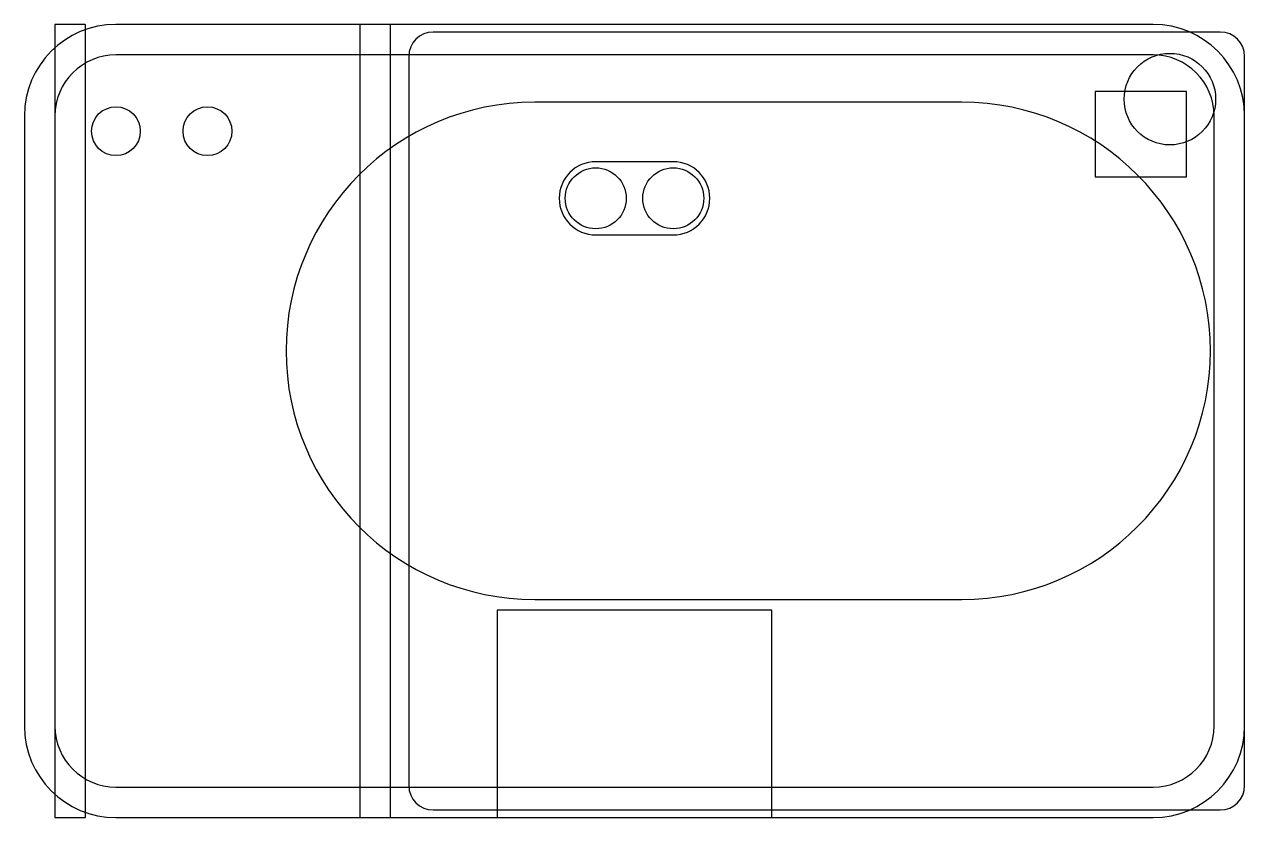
# Model space of a CAD drawing. Header units: millimetres. Extents: x 0 to 40, y 0 to 26.
import ezdxf

# ---------------------------------------------------------------- set-up
doc = ezdxf.new("R2010")
doc.units = ezdxf.units.MM
for name, color, linetype in [('BOARD_OUTLINE', 8, 'Continuous'), ('BOTTOM_NO_PARTS_CELL', 8, 'Continuous'), ('BOTTOM_NO_PARTS_SUPPORT', 8, 'Continuous'), ('HALL_U4', 6, 'Continuous'), ('J1_USB_C', 4, 'Continuous'), ('LED_LIGHT_HOLES', 1, 'Continuous'), ('MAGNET_AXIS', 6, 'Continuous'), ('POD_POCKET', 5, 'Continuous'), ('POGO_BARREL_SLOT', 2, 'Continuous'), ('POGO_PINS', 2, 'Continuous'), ('TOP_PARTS_ZONE_MAX_1p1', 3, 'Continuous')]:
    doc.layers.add(name, color=color, linetype=linetype)

msp = doc.modelspace()

# ---------------------------------------------------------------- linework, layer by layer
at = {"layer": 'BOARD_OUTLINE'}
for p, q in [((37, 26), (3, 26)), ((0, 23), (0, 3)), ((40, 3), (40, 23)), ((3, 0), (37, 0))]:
    msp.add_line(p, q, dxfattribs=at)
for centre, start, end in [((3, 23), 90, 180), ((37, 23), 0, 90), ((3, 3), -180, -90), ((37, 3), -90, 0)]:
    msp.add_arc(centre, 3, start, end, dxfattribs=at)
at = {"layer": 'BOTTOM_NO_PARTS_CELL'}
for p, q in [((39.2, 25.75), (13.4, 25.75)), ((12.6, 24.95), (12.6, 1.05)), ((40, 1.05), (40, 24.95)), ((13.4, 0.25), (39.2, 0.25))]:
    msp.add_line(p, q, dxfattribs=at)
for centre, start, end in [((13.4, 24.95), 90, 180), ((39.2, 24.95), 0, 90), ((13.4, 1.05), -180, -90), ((39.2, 1.05), -90, 0)]:
    msp.add_arc(centre, 0.8, start, end, dxfattribs=at)
at = {"layer": 'BOTTOM_NO_PARTS_SUPPORT'}
for p, q in [((1.99, 26), (1.01, 26)), ((11.99, 26), (11.01, 26)), ((1, 25.99), (1, 0.01)), ((2, 0.01), (2, 25.99)), ((11, 25.99), (11, 0.01)), ((12, 0.01), (12, 25.99)), ((1.01, 0), (1.99, 0)), ((11.01, 0), (11.99, 0))]:
    msp.add_line(p, q, dxfattribs=at)
for centre, start, end in [((1.01, 25.99), 90, 180), ((1.99, 25.99), 0, 90), ((11.01, 25.99), 90, 180), ((11.99, 25.99), 0, 90), ((1.01, 0.01), 180, 270), ((1.99, 0.01), 270, 360), ((11.01, 0.01), 180, 270), ((11.99, 0.01), 270, 360)]:
    msp.add_arc(centre, 0.01, start, end, dxfattribs=at)
at = {"layer": 'HALL_U4'}
for p, q in [((35.1, 23.79), (35.1, 21.01)), ((38.09, 23.8), (35.11, 23.8)), ((38.1, 21.01), (38.1, 23.79)), ((35.11, 21), (38.09, 21))]:
    msp.add_line(p, q, dxfattribs=at)
for centre, start, end in [((35.11, 23.79), 90, 180), ((38.09, 23.79), 0, 90), ((35.11, 21.01), -180, -90), ((38.09, 21.01), -90, 0)]:
    msp.add_arc(centre, 0.01, start, end, dxfattribs=at)
at = {"layer": 'J1_USB_C'}
for p, q in [((24.49, 6.8), (15.51, 6.8)), ((15.5, 6.79), (15.5, 0.01)), ((24.5, 0.01), (24.5, 6.79)), ((15.51, 0), (24.49, 0))]:
    msp.add_line(p, q, dxfattribs=at)
for centre, start, end in [((15.51, 6.79), 90, 180), ((24.49, 6.79), 0, 90), ((15.51, 0.01), -180, -90), ((24.49, 0.01), -90, 0)]:
    msp.add_arc(centre, 0.01, start, end, dxfattribs=at)
at = {"layer": 'LED_LIGHT_HOLES'}
for centre in [(3, 22.5), (6, 22.5)]:
    msp.add_circle(centre, 0.8, dxfattribs=at)
at = {"layer": 'MAGNET_AXIS'}
msp.add_circle((37.55, 23.55), 1.5, dxfattribs=at)
at = {"layer": 'POD_POCKET'}
for p, q in [((23.73, 23.45), (16.73, 23.45)), ((30.73, 23.45), (23.73, 23.45)), ((16.73, 7.15), (23.73, 7.15)), ((23.73, 7.15), (30.73, 7.15))]:
    msp.add_line(p, q, dxfattribs=at)
for centre, start, end in [((16.73, 15.3), -270, -90), ((30.73, 15.3), -90, 90)]:
    msp.add_arc(centre, 8.15, start, end, dxfattribs=at)
at = {"layer": 'POGO_BARREL_SLOT'}
for p, q in [((20, 21.5), (18.73, 21.5)), ((21.27, 21.5), (20, 21.5)), ((18.73, 19.1), (20, 19.1)), ((20, 19.1), (21.27, 19.1))]:
    msp.add_line(p, q, dxfattribs=at)
for centre, start, end in [((18.73, 20.3), -270, -90), ((21.27, 20.3), -90, 90)]:
    msp.add_arc(centre, 1.2, start, end, dxfattribs=at)
at = {"layer": 'POGO_PINS'}
for centre in [(18.73, 20.3), (21.27, 20.3)]:
    msp.add_circle(centre, 1, dxfattribs=at)
at = {"layer": 'TOP_PARTS_ZONE_MAX_1p1'}
for p, q in [((37, 25), (3, 25)), ((1, 23), (1, 3)), ((39, 3), (39, 23)), ((3, 1), (37, 1))]:
    msp.add_line(p, q, dxfattribs=at)
for centre, start, end in [((3, 23), 90, 180), ((37, 23), 0, 90), ((3, 3), -180, -90), ((37, 3), -90, 0)]:
    msp.add_arc(centre, 2, start, end, dxfattribs=at)

doc.saveas('drawing.dxf')
